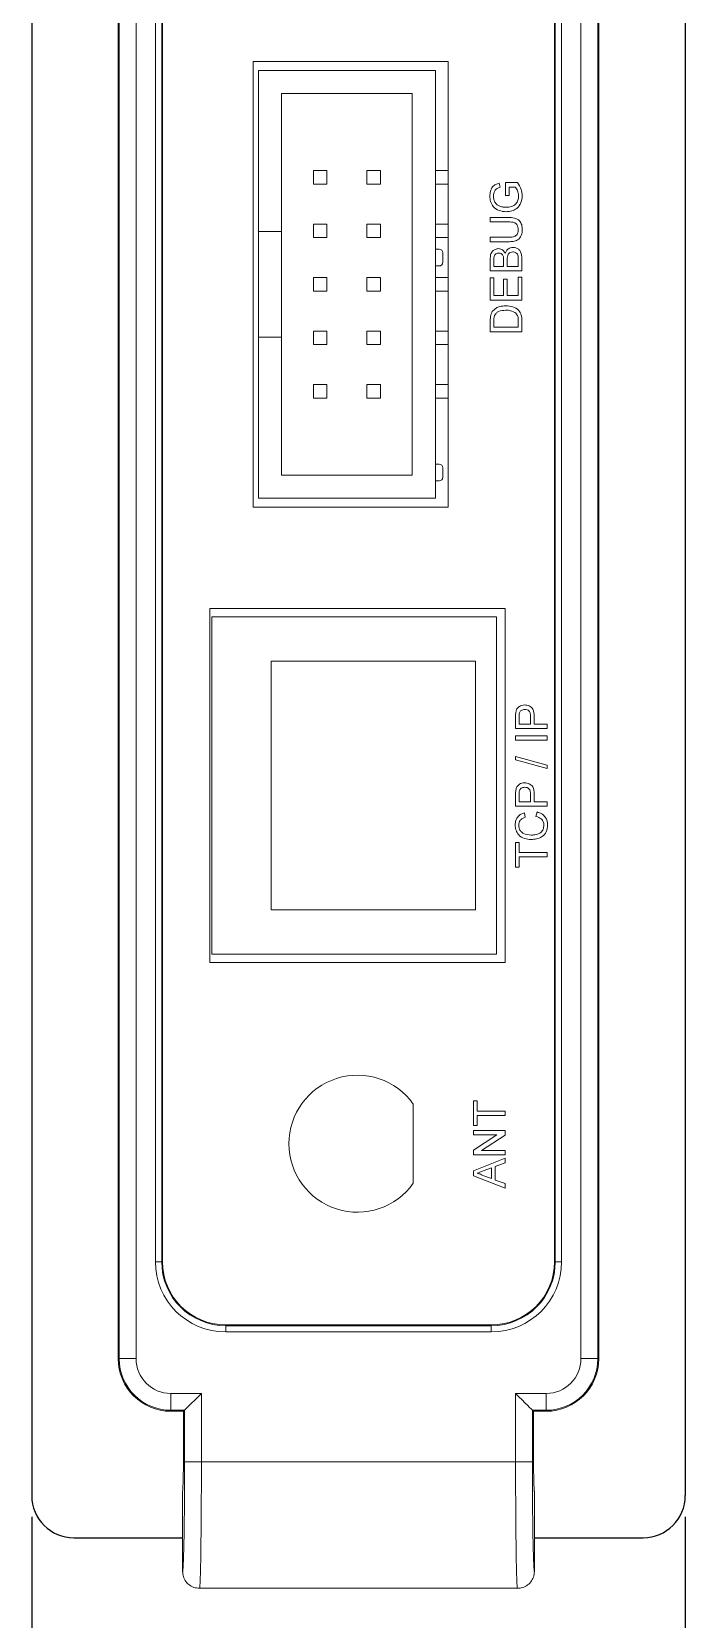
# Model space of a CAD drawing. Header units: millimetres. Extents: x 0 to 210250, y 0 to 148500.
# Drawn here: x 149559 to 151740, y 80043 to 85344 of the extents above; entities that cross this region are included whole.
import ezdxf

# ---------------------------------------------------------------- set-up
doc = ezdxf.new("R2010")
doc.units = ezdxf.units.MM
doc.header["$LTSCALE"] = 600
doc.layers.add('원격검침', color=3, linetype='CONTINUOUS')

msp = doc.modelspace()

# ---------------------------------------------------------------- linework, layer by layer
at = {"layer": '원격검침', "color": 2}
for p, q in [((149558.5, 90392.7, 0), (149558.5, 80455.5, 0)), ((151740.2, 90392.7, 0), (151740.2, 80455.5, 0)), ((149558.5, 80385.1, 0), (149558.5, 78453.3, 0)), ((151740.2, 80385.1, 0), (151740.2, 78453.3, 0)), ((149699.3, 80314.8, 0), (150062.1, 80314.8, 0)), ((151236.5, 80314.8, 0), (151599.4, 80314.8, 0))]:
    msp.add_line(p, q, dxfattribs=at)
at = {"layer": '원격검침', "color": 2, "linetype": 'Continuous', "lineweight": 15}
for p, q in [((149847, 89935.2, 0), (149847, 80913, 0)), ((149850.4, 80913, 0), (149850.4, 89935.2, 0)), ((149906.7, 89935.2, 0), (149906.7, 80913, 0)), ((151392, 80913, 0), (151392, 89935.2, 0)), ((151448.3, 89935.2, 0), (151448.3, 80913, 0)), ((151451.6, 80913, 0), (151451.6, 89935.2, 0)), ((149971.1, 81236.7, 0), (149971.1, 89611.5, 0)), ((149992.3, 89611.5, 0), (149992.3, 81236.7, 0)), ((149994.8, 89611.5, 0), (149994.8, 81236.7, 0)), ((151303.8, 81236.7, 0), (151303.8, 89611.5, 0)), ((151306.4, 81236.7, 0), (151306.4, 89611.5, 0)), ((151327.5, 89611.5, 0), (151327.5, 81236.7, 0)), ((150948.4, 85245.3, 0), (150297.5, 85245.3, 0)), ((150297.5, 85245.3, 0), (150297.5, 83756.2, 0)), ((150906.2, 85215.1, 0), (150315.1, 85215.1, 0)), ((150315.1, 85215.1, 0), (150315.1, 84676.7, 0)), ((150906.2, 83786.4, 0), (150906.2, 85215.1, 0)), ((150948.4, 83756.2, 0), (150948.4, 85245.3, 0)), ((150828.8, 85137.7, 0), (150392.5, 85137.7, 0)), ((150392.5, 85137.7, 0), (150392.5, 84676.7, 0)), ((150828.8, 83863.9, 0), (150828.8, 85137.7, 0)), ((150498.7, 84880.8, 0), (150498.7, 84835.7, 0)), ((150543.8, 84880.8, 0), (150498.7, 84880.8, 0)), ((150543.8, 84835.7, 0), (150543.8, 84880.8, 0)), ((150722.5, 84880.8, 0), (150677.5, 84880.8, 0)), ((150677.5, 84880.8, 0), (150677.5, 84835.7, 0)), ((150722.5, 84835.7, 0), (150722.5, 84880.8, 0)), ((150948.4, 84880.8, 0), (150906.2, 84880.8, 0)), ((150498.7, 84835.7, 0), (150543.8, 84835.7, 0)), ((150677.5, 84835.7, 0), (150722.5, 84835.7, 0)), ((150948.4, 84835.7, 0), (150906.2, 84835.7, 0)), ((151118.9, 84838.8, 0), (151122.4, 84825.2, 0)), ((151140.6, 84797.2, 0), (151140.6, 84840.5, 0)), ((151140.6, 84840.5, 0), (151179.7, 84840.5, 0)), ((151152.8, 84797.2, 0), (151140.6, 84797.2, 0)), ((151172.8, 84825.6, 0), (151152.8, 84825.6, 0)), ((151152.8, 84825.6, 0), (151152.8, 84797.2, 0)), ((151089.2, 84709.2, 0), (151089.2, 84724.1, 0)), ((151089.2, 84724.1, 0), (151149.9, 84724.1, 0)), ((150392.5, 84676.7, 0), (150315.1, 84676.7, 0)), ((150315.1, 84676.7, 0), (150315.1, 84324.8, 0)), ((150392.5, 84324.8, 0), (150392.5, 84676.7, 0)), ((150498.7, 84702, 0), (150498.7, 84657, 0)), ((150543.8, 84702, 0), (150498.7, 84702, 0)), ((150543.8, 84657, 0), (150543.8, 84702, 0)), ((150677.5, 84702, 0), (150677.5, 84657, 0)), ((150722.5, 84702, 0), (150677.5, 84702, 0)), ((150722.5, 84657, 0), (150722.5, 84702, 0)), ((150948.4, 84702, 0), (150906.2, 84702, 0)), ((151149.2, 84709.2, 0), (151089.2, 84709.2, 0)), ((150498.7, 84657, 0), (150543.8, 84657, 0)), ((150677.5, 84657, 0), (150722.5, 84657, 0)), ((150948.4, 84657, 0), (150906.2, 84657, 0)), ((150918.5, 84618.3, 0), (150906.2, 84618.3, 0)), ((151089.2, 84642.9, 0), (151089.2, 84657.8, 0)), ((151089.2, 84657.8, 0), (151149.2, 84657.8, 0)), ((151149.9, 84642.9, 0), (151089.2, 84642.9, 0)), ((150918.5, 84562, 0), (150906.2, 84562, 0)), ((150930.8, 84606, 0), (150930.8, 84574.3, 0)), ((151089.2, 84545.5, 0), (151089.2, 84585, 0)), ((151101.4, 84580.5, 0), (151101.4, 84560.4, 0)), ((151133.9, 84560.4, 0), (151133.9, 84582.1, 0)), ((151146, 84583.6, 0), (151146, 84560.4, 0)), ((151182.6, 84560.4, 0), (151182.6, 84585.3, 0)), ((151194.8, 84585.1, 0), (151194.8, 84545.5, 0)), ((150543.8, 84523.3, 0), (150498.7, 84523.3, 0)), ((150498.7, 84523.3, 0), (150498.7, 84478.2, 0)), ((150543.8, 84478.2, 0), (150543.8, 84523.3, 0)), ((150722.5, 84523.3, 0), (150677.5, 84523.3, 0)), ((150677.5, 84523.3, 0), (150677.5, 84478.2, 0)), ((150722.5, 84478.2, 0), (150722.5, 84523.3, 0)), ((150948.4, 84523.3, 0), (150906.2, 84523.3, 0)), ((151194.8, 84545.5, 0), (151089.2, 84545.5, 0)), ((151089.2, 84448, 0), (151089.2, 84522.5, 0)), ((151089.2, 84522.5, 0), (151101.4, 84522.5, 0)), ((151101.4, 84560.4, 0), (151133.9, 84560.4, 0)), ((151101.4, 84522.5, 0), (151101.4, 84462.9, 0)), ((151133.9, 84462.9, 0), (151133.9, 84518.4, 0)), ((151133.9, 84518.4, 0), (151146, 84518.4, 0)), ((151146, 84560.4, 0), (151182.6, 84560.4, 0)), ((151146, 84518.4, 0), (151146, 84462.9, 0)), ((151182.6, 84462.9, 0), (151182.6, 84525.2, 0)), ((151182.6, 84525.2, 0), (151194.8, 84525.2, 0)), ((151194.8, 84525.2, 0), (151194.8, 84448, 0)), ((150498.7, 84478.2, 0), (150543.8, 84478.2, 0)), ((150677.5, 84478.2, 0), (150722.5, 84478.2, 0)), ((150948.4, 84478.2, 0), (150906.2, 84478.2, 0)), ((151101.4, 84462.9, 0), (151133.9, 84462.9, 0)), ((151146, 84462.9, 0), (151182.6, 84462.9, 0)), ((151194.8, 84448, 0), (151089.2, 84448, 0)), ((151089.2, 84342.5, 0), (151089.2, 84378.6, 0)), ((151101.4, 84378.8, 0), (151101.4, 84357.4, 0)), ((151101.4, 84357.4, 0), (151182.6, 84357.4, 0)), ((151182.6, 84357.4, 0), (151182.6, 84379.1, 0)), ((151194.8, 84380.3, 0), (151194.8, 84342.5, 0)), ((150392.5, 84324.8, 0), (150315.1, 84324.8, 0)), ((150315.1, 84324.8, 0), (150315.1, 83786.4, 0)), ((150392.5, 84324.8, 0), (150392.5, 83863.9, 0)), ((150543.8, 84344.5, 0), (150498.7, 84344.5, 0)), ((150498.7, 84344.5, 0), (150498.7, 84299.5, 0)), ((150498.7, 84299.5, 0), (150543.8, 84299.5, 0)), ((150543.8, 84299.5, 0), (150543.8, 84344.5, 0)), ((150722.5, 84344.5, 0), (150677.5, 84344.5, 0)), ((150677.5, 84344.5, 0), (150677.5, 84299.5, 0)), ((150677.5, 84299.5, 0), (150722.5, 84299.5, 0)), ((150722.5, 84299.5, 0), (150722.5, 84344.5, 0)), ((150948.4, 84344.5, 0), (150906.2, 84344.5, 0)), ((150948.4, 84299.5, 0), (150906.2, 84299.5, 0)), ((151194.8, 84342.5, 0), (151089.2, 84342.5, 0)), ((150498.7, 84165.8, 0), (150498.7, 84120.7, 0)), ((150543.8, 84165.8, 0), (150498.7, 84165.8, 0)), ((150543.8, 84120.7, 0), (150543.8, 84165.8, 0)), ((150722.5, 84165.8, 0), (150677.5, 84165.8, 0)), ((150677.5, 84165.8, 0), (150677.5, 84120.7, 0)), ((150722.5, 84120.7, 0), (150722.5, 84165.8, 0)), ((150948.4, 84165.8, 0), (150906.2, 84165.8, 0)), ((150498.7, 84120.7, 0), (150543.8, 84120.7, 0)), ((150677.5, 84120.7, 0), (150722.5, 84120.7, 0)), ((150948.4, 84120.7, 0), (150906.2, 84120.7, 0)), ((150918.5, 83900.4, 0), (150906.2, 83900.4, 0)), ((150930.8, 83888.1, 0), (150930.8, 83856.5, 0)), ((150392.5, 83863.9, 0), (150828.8, 83863.9, 0)), ((150918.5, 83844.1, 0), (150906.2, 83844.1, 0)), ((150315.1, 83786.4, 0), (150906.2, 83786.4, 0)), ((150297.5, 83756.2, 0), (150948.4, 83756.2, 0)), ((150153.2, 83418.4, 0), (150153.2, 82236, 0)), ((150153.2, 83418.4, 0), (151138.5, 83418.4, 0)), ((151138.5, 82236, 0), (151138.5, 83418.4, 0)), ((150160.2, 82264.2, 0), (150160.2, 83390.2, 0)), ((150160.2, 83390.2, 0), (151110.3, 83390.2, 0)), ((151110.3, 82264.2, 0), (151110.3, 83390.2, 0)), ((151039.9, 83242.4, 0), (150357.3, 83242.4, 0)), ((150357.3, 83242.4, 0), (150357.3, 82412, 0)), ((151039.9, 82412, 0), (151039.9, 83242.4, 0)), ((151173.6, 83017.4, 0), (151173.6, 83056.1, 0)), ((151185.8, 83057.5, 0), (151185.8, 83032.2, 0)), ((151185.8, 83032.2, 0), (151223.7, 83032.2, 0)), ((151223.7, 83032.2, 0), (151223.7, 83057.7, 0)), ((151235.9, 83058.1, 0), (151235.9, 83032.2, 0)), ((151235.9, 83032.2, 0), (151279.2, 83032.2, 0)), ((151279.2, 83032.2, 0), (151279.2, 83017.4, 0)), ((151279.2, 83017.4, 0), (151173.6, 83017.4, 0)), ((151173.6, 82978.1, 0), (151173.6, 82993, 0)), ((151173.6, 82993, 0), (151279.2, 82993, 0)), ((151279.2, 82978.1, 0), (151173.6, 82978.1, 0)), ((151279.2, 82993, 0), (151279.2, 82978.1, 0)), ((151173.6, 82913.1, 0), (151173.6, 82924.3, 0)), ((151173.6, 82924.3, 0), (151279.2, 82894.6, 0)), ((151279.2, 82883.4, 0), (151173.6, 82913.1, 0)), ((151279.2, 82894.6, 0), (151279.2, 82883.4, 0)), ((151173.6, 82757.5, 0), (151173.6, 82796.3, 0)), ((151185.8, 82797.6, 0), (151185.8, 82772.4, 0)), ((151185.8, 82772.4, 0), (151223.7, 82772.4, 0)), ((151223.7, 82772.4, 0), (151223.7, 82797.9, 0)), ((151235.9, 82798.3, 0), (151235.9, 82772.4, 0)), ((151235.9, 82772.4, 0), (151279.2, 82772.4, 0)), ((151279.2, 82772.4, 0), (151279.2, 82757.5, 0)), ((151279.2, 82757.5, 0), (151173.6, 82757.5, 0)), ((151203, 82735.9, 0), (151206.2, 82721, 0)), ((151241.9, 82723.7, 0), (151245.4, 82738.6, 0)), ((151173.6, 82554.5, 0), (151173.6, 82637.1, 0)), ((151173.6, 82637.1, 0), (151185.8, 82637.1, 0)), ((151185.8, 82637.1, 0), (151185.8, 82603.2, 0)), ((151185.8, 82603.2, 0), (151279.2, 82603.2, 0)), ((151279.2, 82603.2, 0), (151279.2, 82588.3, 0)), ((151185.8, 82554.5, 0), (151173.6, 82554.5, 0)), ((151185.8, 82588.3, 0), (151185.8, 82554.5, 0)), ((151279.2, 82588.3, 0), (151185.8, 82588.3, 0)), ((150357.3, 82412, 0), (151039.9, 82412, 0)), ((150153.2, 82236, 0), (151138.5, 82236, 0)), ((150160.2, 82264.2, 0), (151110.3, 82264.2, 0)), ((150832.3, 81498.4, 0), (150832.3, 81763.2, 0)), ((151032.9, 81691, 0), (151032.9, 81773.6, 0)), ((151032.9, 81773.6, 0), (151045.1, 81773.6, 0)), ((151045.1, 81773.6, 0), (151045.1, 81739.8, 0)), ((151045.1, 81739.8, 0), (151138.5, 81739.8, 0)), ((151138.5, 81724.9, 0), (151045.1, 81724.9, 0)), ((151045.1, 81724.9, 0), (151045.1, 81691, 0)), ((151138.5, 81739.8, 0), (151138.5, 81724.9, 0)), ((151045.1, 81691, 0), (151032.9, 81691, 0)), ((151032.9, 81674.8, 0), (151138.5, 81674.8, 0)), ((151032.9, 81659.9, 0), (151032.9, 81674.8, 0)), ((151111.7, 81659.9, 0), (151032.9, 81659.9, 0)), ((151032.9, 81609.3, 0), (151111.7, 81659.9, 0)), ((151138.5, 81659.1, 0), (151059.7, 81608.5, 0)), ((151138.5, 81674.8, 0), (151138.5, 81659.1, 0)), ((151032.9, 81593.6, 0), (151032.9, 81609.3, 0)), ((151138.5, 81593.6, 0), (151032.9, 81593.6, 0)), ((151059.7, 81608.5, 0), (151138.5, 81608.5, 0)), ((151138.5, 81608.5, 0), (151138.5, 81593.6, 0)), ((151032.9, 81540.4, 0), (151138.5, 81582.3, 0)), ((151032.9, 81523.6, 0), (151032.9, 81540.4, 0)), ((151093.8, 81550, 0), (151066, 81539.8, 0)), ((151093.8, 81514, 0), (151093.8, 81550, 0)), ((151138.5, 81566.5, 0), (151106, 81554.5, 0)), ((151106, 81554.5, 0), (151106, 81509.5, 0)), ((151138.5, 81582.3, 0), (151138.5, 81566.5, 0)), ((151138.5, 81481.7, 0), (151032.9, 81523.6, 0)), ((151064.6, 81524.8, 0), (151093.8, 81514, 0)), ((151106, 81509.5, 0), (151138.5, 81497.5, 0)), ((151138.5, 81497.5, 0), (151138.5, 81481.7, 0)), ((149992.3, 81236.7, 0), (149971.1, 81236.7, 0)), ((149992.3, 81236.7, 0), (149994.8, 81236.7, 0)), ((151303.8, 81236.7, 0), (151306.4, 81236.7, 0)), ((151327.5, 81236.7, 0), (151306.4, 81236.7, 0)), ((150206, 81025.6, 0), (150206, 81023, 0)), ((150206, 81025.6, 0), (151092.7, 81025.6, 0)), ((150206, 81023, 0), (151092.7, 81023, 0)), ((150206, 81023, 0), (150206, 81001.9, 0)), ((151092.7, 81023, 0), (151092.7, 81025.6, 0)), ((151092.7, 81001.9, 0), (151092.7, 81023, 0)), ((151092.7, 81001.9, 0), (150206, 81001.9, 0)), ((149847, 80913, 0), (149850.4, 80913, 0)), ((149906.7, 80913, 0), (149850.4, 80913, 0)), ((151392, 80913, 0), (151448.3, 80913, 0)), ((151448.3, 80913, 0), (151451.6, 80913, 0)), ((150023, 80796.7, 0), (150124.8, 80796.7, 0)), ((150023, 80796.7, 0), (150023, 80740.4, 0)), ((150124.8, 80796.7, 0), (150068.5, 80740.4, 0)), ((150124.8, 80796.7, 0), (150124.8, 80568.1, 0)), ((151173.8, 80796.7, 0), (151275.7, 80796.7, 0)), ((151173.8, 80568.1, 0), (151173.8, 80796.7, 0)), ((151173.8, 80796.7, 0), (151184.7, 80785.8, 0)), ((151184.7, 80785.8, 0), (151195.2, 80775.3, 0)), ((151195.2, 80775.3, 0), (151204.8, 80765.7, 0)), ((151204.8, 80765.7, 0), (151213.3, 80757.2, 0)), ((151213.3, 80757.2, 0), (151220.3, 80750.2, 0)), ((151220.3, 80750.2, 0), (151225.6, 80744.9, 0)), ((151225.6, 80744.9, 0), (151228.9, 80741.6, 0)), ((151275.7, 80796.7, 0), (151275.7, 80740.4, 0)), ((150068.5, 80740.4, 0), (150023, 80740.4, 0)), ((150023, 80740.4, 0), (150023, 80737, 0)), ((150023, 80737, 0), (150065.2, 80737, 0)), ((150068.5, 80740.4, 0), (150065.2, 80737, 0)), ((150065.2, 80737, 0), (150065.2, 80645.5, 0)), ((150068.5, 80568.1, 0), (150068.5, 80740.4, 0)), ((151228.9, 80741.6, 0), (151230.1, 80740.4, 0)), ((151275.7, 80740.4, 0), (151230.1, 80740.4, 0)), ((151230.1, 80740.4, 0), (151230.1, 80568.1, 0)), ((151230.1, 80740.4, 0), (151233.5, 80737, 0)), ((151233.5, 80645.5, 0), (151233.5, 80737, 0)), ((151233.5, 80737, 0), (151275.7, 80737, 0)), ((151275.7, 80737, 0), (151275.7, 80740.4, 0)), ((150124.8, 80568.1, 0), (150068.5, 80568.1, 0)), ((150124.8, 80568.1, 0), (151173.8, 80568.1, 0)), ((151173.8, 80568.1, 0), (151230.1, 80568.1, 0)), ((150062.1, 80469.6, 0), (150062.1, 80202.2, 0)), ((151236.5, 80202.2, 0), (151236.5, 80469.6, 0)), ((150118.5, 80145.9, 0), (151180.2, 80145.9, 0))]:
    msp.add_line(p, q, dxfattribs=at)
for centre, radius, start, end in [((150918.5, 84606, 0), 12.3, 0, 90), ((150918.5, 84574.3, 0), 12.3, 270, 0), ((150918.5, 83888.1, 0), 12.3, 0, 90), ((150918.5, 83856.5, 0), 12.3, 270, 0), ((150645.8, 81630.8, 0), 228.7, 35.3746, 324.6254), ((150206, 81236.7, 0), 234.8, 180, 270), ((150206, 81236.7, 0), 213.7, 180, 270), ((150206, 81236.7, 0), 211.1, 180, 270), ((151092.7, 81236.7, 0), 234.8, 270, 0), ((151092.7, 81236.7, 0), 213.7, 270, 0), ((151092.7, 81236.7, 0), 211.1, 270, 0), ((150023, 80913, 0), 175.9, 180, 270), ((150023, 80913, 0), 172.6, 180, 270), ((150023, 80913, 0), 116.3, 180, 270), ((151275.7, 80913, 0), 116.3, 270, 0), ((151275.7, 80913, 0), 172.6, 270, 0), ((151275.7, 80913, 0), 175.9, 270, 0)]:
    msp.add_arc(centre, radius, start, end, dxfattribs=at)
at = {"layer": '원격검침', "color": 2}
for centre, start, end in [((149699.3, 80455.5, 0), 180, 270), ((151599.4, 80455.5, 0), 270, 0)]:
    msp.add_arc(centre, 140.8, start, end, dxfattribs=at)
at = {"layer": '원격검침', "color": 2, "linetype": 'Continuous', "lineweight": 15}
for centre, major_axis, ratio, start_param, end_param in [((150062.1, 80645.5, 0), (0, 175.9), 0.017455, 3.141593, 4.712389), ((151236.5, 80645.5, 0), (0, 175.9), 0.017455, 1.570796, 3.141593), ((150062.2, 80568.1, 0), (0, 366), 0.017455, 3.228127, 4.712389), ((150118.5, 80568.1, 0), (0, 422.3), 0.015128, 3.141593, 4.712389), ((151180.2, 80568.1, 0), (0, 422.3), 0.015128, 1.570796, 3.141593), ((151236.5, 80568.1, 0), (0, 366), 0.017455, 1.570796, 3.047249), ((150062.2, 80568.1, 0), (0, 366), 0.017455, 3.138908, 3.228127), ((151236.5, 80568.1, 0), (0, 366), 0.017455, 3.047249, 3.144278)]:
    msp.add_ellipse(centre, major_axis=major_axis, ratio=ratio, start_param=start_param, end_param=end_param, dxfattribs=at)
for points, knots in [([(151087.8, 84795.7, 0), (151088.2, 84801.1, 0), (151089, 84811.9, 0), (151095.6, 84826.1, 0), (151106.7, 84835, 0), (151114.9, 84837.5, 0), (151118.9, 84838.8, 0)], [0, 0, 0, 0, 0.280405, 0.559919, 0.779503, 1, 1, 1, 1]), ([(151179.7, 84840.5, 0), (151184.8, 84833.1, 0), (151194, 84819.9, 0), (151195.5, 84803.9, 0), (151196.1, 84796.9, 0)], [0, 0, 0, 0, 0.559897, 1, 1, 1, 1]), ([(151142.5, 84743.1, 0), (151134.5, 84743.9, 0), (151118.6, 84745.4, 0), (151099, 84758.1, 0), (151089.2, 84776.9, 0), (151088.3, 84789.4, 0), (151087.8, 84795.7, 0)], [0, 0, 0, 0, 0.280341, 0.559304, 0.779313, 1, 1, 1, 1]), ([(151122.4, 84825.2, 0), (151118.7, 84824, 0), (151111.5, 84821.7, 0), (151101.7, 84811.3, 0), (151100.7, 84801.5, 0), (151100, 84795.4, 0)], [0, 0, 0, 0, 0.281626, 0.560934, 1, 1, 1, 1]), ([(151100, 84795.4, 0), (151100.2, 84791.5, 0), (151100.7, 84783.6, 0), (151105.4, 84773.4, 0), (151112.5, 84766, 0), (151118.1, 84763.3, 0), (151120.9, 84761.9, 0)], [0, 0, 0, 0, 0.280258, 0.559976, 0.779821, 1, 1, 1, 1]), ([(151141.9, 84758, 0), (151147.9, 84758.3, 0), (151159.9, 84758.9, 0), (151174.9, 84767.8, 0), (151182.6, 84781.6, 0), (151183.5, 84791, 0), (151183.9, 84795.6, 0)], [0, 0, 0, 0, 0.280777, 0.55943, 0.779465, 1, 1, 1, 1]), ([(151196.1, 84796.9, 0), (151195.3, 84788.9, 0), (151193.8, 84772.9, 0), (151180.1, 84754, 0), (151161.3, 84744.5, 0), (151148.8, 84743.6, 0), (151142.5, 84743.1, 0)], [0, 0, 0, 0, 0.280177, 0.559016, 0.779287, 1, 1, 1, 1]), ([(151183.9, 84795.6, 0), (151183.2, 84801.8, 0), (151181.9, 84812.7, 0), (151175.6, 84821.7, 0), (151172.8, 84825.6, 0)], [0, 0, 0, 0, 0.5593876, 1, 1, 1, 1]), ([(151120.9, 84761.9, 0), (151124.7, 84760.6, 0), (151131.6, 84758.3, 0), (151138.8, 84758.1, 0), (151141.9, 84758, 0)], [0, 0, 0, 0, 0.559754, 1, 1, 1, 1]), ([(151149.9, 84724.1, 0), (151156.6, 84724, 0), (151169.7, 84723.8, 0), (151187, 84714.9, 0), (151195.3, 84699.4, 0), (151195.8, 84689, 0), (151196.1, 84683.8, 0)], [0, 0, 0, 0, 0.281617, 0.559126, 0.779, 1, 1, 1, 1]), ([(151182.6, 84682.6, 0), (151182.4, 84685.7, 0), (151182.2, 84691.9, 0), (151178.9, 84701, 0), (151167.4, 84709.2, 0), (151156.7, 84709.2, 0), (151149.2, 84709.2, 0)], [0, 0, 0, 0, 0.187576, 0.374197, 0.559694, 1, 1, 1, 1]), ([(151149.2, 84657.8, 0), (151153.7, 84657.8, 0), (151162.6, 84657.9, 0), (151175.1, 84661.8, 0), (151181.8, 84672, 0), (151182.3, 84679.1, 0), (151182.6, 84682.6, 0)], [0, 0, 0, 0, 0.281723, 0.560128, 0.779501, 1, 1, 1, 1]), ([(151196.1, 84683.8, 0), (151195.7, 84677.1, 0), (151195, 84663.7, 0), (151182.5, 84647.9, 0), (151165.6, 84643.4, 0), (151155.2, 84643.1, 0), (151149.9, 84642.9, 0)], [0, 0, 0, 0, 0.280712, 0.55789, 0.778398, 1, 1, 1, 1]), ([(151089.2, 84585, 0), (151089.3, 84589.7, 0), (151089.6, 84599, 0), (151095.4, 84611.2, 0), (151105.6, 84618.4, 0), (151112.9, 84619.4, 0), (151116.6, 84619.9, 0)], [0, 0, 0, 0, 0.281189, 0.560017, 0.780068, 1, 1, 1, 1]), ([(151116.6, 84619.9, 0), (151119.3, 84619.6, 0), (151124.7, 84619, 0), (151133.5, 84613.9, 0), (151137.1, 84607.8, 0), (151139.3, 84604.1, 0)], [0, 0, 0, 0, 0.280308, 0.560785, 1, 1, 1, 1]), ([(151139.3, 84604.1, 0), (151140.4, 84607.1, 0), (151142.6, 84613.3, 0), (151149.2, 84619.8, 0), (151156.9, 84623.4, 0), (151162, 84623.8, 0), (151164.5, 84624, 0)], [0, 0, 0, 0, 0.280198, 0.559643, 0.77972, 1, 1, 1, 1]), ([(151164.5, 84624, 0), (151168, 84623.6, 0), (151175, 84623, 0), (151184.4, 84617.8, 0), (151194, 84605.6, 0), (151194.4, 84593.5, 0), (151194.8, 84585.1, 0)], [0, 0, 0, 0, 0.1871443, 0.3743195, 0.5607852, 1, 1, 1, 1]), ([(151117.9, 84605, 0), (151115, 84604.7, 0), (151110.7, 84604.3, 0), (151105.8, 84601, 0), (151100.9, 84593.8, 0), (151101.2, 84586.4, 0), (151101.4, 84580.5, 0)], [0, 0, 0, 0, 0.249602, 0.375029, 0.500281, 1, 1, 1, 1]), ([(151132.6, 84594.8, 0), (151131.9, 84596.5, 0), (151130.6, 84599.9, 0), (151125.5, 84604.3, 0), (151120.7, 84604.7, 0), (151117.9, 84605, 0)], [0, 0, 0, 0, 0.280885, 0.561012, 1, 1, 1, 1]), ([(151133.9, 84582.1, 0), (151133.9, 84584.5, 0), (151133.9, 84588.8, 0), (151133, 84593, 0), (151132.6, 84594.8, 0)], [0, 0, 0, 0, 0.5603967, 1, 1, 1, 1]), ([(151164.3, 84609.1, 0), (151161.3, 84608.8, 0), (151156.8, 84608.3, 0), (151151.7, 84604.8, 0), (151146.1, 84597.7, 0), (151146.1, 84589.9, 0), (151146, 84583.6, 0)], [0, 0, 0, 0, 0.249856, 0.375513, 0.501162, 1, 1, 1, 1]), ([(151182.1, 84594.4, 0), (151181.5, 84596.7, 0), (151180.4, 84601.3, 0), (151175.5, 84606.2, 0), (151169.9, 84608.7, 0), (151166.2, 84609, 0), (151164.3, 84609.1, 0)], [0, 0, 0, 0, 0.280327, 0.559082, 0.779396, 1, 1, 1, 1]), ([(151182.6, 84585.3, 0), (151182.6, 84587, 0), (151182.6, 84590, 0), (151182.2, 84593, 0), (151182.1, 84594.4, 0)], [0, 0, 0, 0, 0.560145, 1, 1, 1, 1]), ([(151090.7, 84397.2, 0), (151091.6, 84400.3, 0), (151093.2, 84405.9, 0), (151096.7, 84410.5, 0), (151098.3, 84412.6, 0)], [0, 0, 0, 0, 0.559863, 1, 1, 1, 1]), ([(151098.3, 84412.6, 0), (151101.5, 84415.7, 0), (151107.9, 84421.9, 0), (151123, 84427.9, 0), (151134.4, 84428.6, 0), (151141.4, 84429.1, 0)], [0, 0, 0, 0, 0.279769, 0.559916, 1, 1, 1, 1]), ([(151141.2, 84414.2, 0), (151132.8, 84413.7, 0), (151121.1, 84413.1, 0), (151108.5, 84404.6, 0), (151105.2, 84399, 0), (151103.6, 84396.2, 0)], [0, 0, 0, 0, 0.559187, 0.780062, 1, 1, 1, 1]), ([(151175.1, 84404, 0), (151169.3, 84407.6, 0), (151158.8, 84413.9, 0), (151146.6, 84414.1, 0), (151141.2, 84414.2, 0)], [0, 0, 0, 0, 0.557436, 1, 1, 1, 1]), ([(151141.4, 84429.1, 0), (151149.1, 84428.5, 0), (151164.5, 84427.5, 0), (151184.3, 84416.7, 0), (151194, 84398.5, 0), (151194.5, 84386.4, 0), (151194.8, 84380.3, 0)], [0, 0, 0, 0, 0.28083, 0.559957, 0.779064, 1, 1, 1, 1]), ([(151182.6, 84379.1, 0), (151182.6, 84384.2, 0), (151182.5, 84393.4, 0), (151177.4, 84400.8, 0), (151175.1, 84404, 0)], [0, 0, 0, 0, 0.561788, 1, 1, 1, 1]), ([(151089.2, 84378.6, 0), (151089.2, 84382.1, 0), (151089.2, 84388.3, 0), (151090.3, 84394.5, 0), (151090.7, 84397.2, 0)], [0, 0, 0, 0, 0.560159, 1, 1, 1, 1]), ([(151103.6, 84396.2, 0), (151102.8, 84393, 0), (151101.4, 84387.3, 0), (151101.4, 84381.4, 0), (151101.4, 84378.8, 0)], [0, 0, 0, 0, 0.559261, 1, 1, 1, 1]), ([(151174.6, 83071.8, 0), (151175.6, 83075.6, 0), (151177.4, 83083.3, 0), (151185.6, 83091.1, 0), (151194.8, 83095.2, 0), (151200.9, 83095.6, 0), (151204, 83095.9, 0)], [0, 0, 0, 0, 0.280091, 0.558987, 0.779416, 1, 1, 1, 1]), ([(151204.4, 83081, 0), (151202.3, 83080.8, 0), (151198.1, 83080.6, 0), (151192.7, 83078, 0), (151188.6, 83074.2, 0), (151187.4, 83071.2, 0), (151186.8, 83069.6, 0)], [0, 0, 0, 0, 0.280207, 0.559921, 0.780034, 1, 1, 1, 1]), ([(151204, 83095.9, 0), (151209.3, 83095.3, 0), (151219.8, 83094.2, 0), (151235, 83080.7, 0), (151235.6, 83066.7, 0), (151235.9, 83058.1, 0)], [0, 0, 0, 0, 0.280772, 0.559745, 1, 1, 1, 1]), ([(151223.7, 83057.7, 0), (151223.6, 83060.9, 0), (151223.4, 83067.4, 0), (151219.5, 83076, 0), (151212, 83080.5, 0), (151207, 83080.8, 0), (151204.4, 83081, 0)], [0, 0, 0, 0, 0.28137, 0.559786, 0.779383, 1, 1, 1, 1]), ([(151173.6, 83056.1, 0), (151173.7, 83059.1, 0), (151173.7, 83064.3, 0), (151174.3, 83069.5, 0), (151174.6, 83071.8, 0)], [0, 0, 0, 0, 0.560101, 1, 1, 1, 1]), ([(151186.8, 83069.6, 0), (151186.4, 83067.4, 0), (151185.8, 83063.3, 0), (151185.8, 83059.2, 0), (151185.8, 83057.5, 0)], [0, 0, 0, 0, 0.5595856, 1, 1, 1, 1]), ([(151174.6, 82811.9, 0), (151175.6, 82815.8, 0), (151177.4, 82823.4, 0), (151185.6, 82831.3, 0), (151194.8, 82835.3, 0), (151200.9, 82835.8, 0), (151204, 82836, 0)], [0, 0, 0, 0, 0.280091, 0.558987, 0.779416, 1, 1, 1, 1]), ([(151204.4, 82821.1, 0), (151202.3, 82821, 0), (151198.1, 82820.7, 0), (151192.7, 82818.1, 0), (151188.6, 82814.4, 0), (151187.4, 82811.3, 0), (151186.8, 82809.8, 0)], [0, 0, 0, 0, 0.280207, 0.559921, 0.780034, 1, 1, 1, 1]), ([(151204, 82836, 0), (151209.3, 82835.4, 0), (151219.8, 82834.3, 0), (151235, 82820.8, 0), (151235.6, 82806.8, 0), (151235.9, 82798.3, 0)], [0, 0, 0, 0, 0.2807723, 0.5597452, 1, 1, 1, 1]), ([(151223.7, 82797.9, 0), (151223.6, 82801.1, 0), (151223.4, 82807.5, 0), (151219.5, 82816.2, 0), (151212, 82820.6, 0), (151207, 82820.9, 0), (151204.4, 82821.1, 0)], [0, 0, 0, 0, 0.281371, 0.559787, 0.779383, 1, 1, 1, 1]), ([(151173.6, 82796.3, 0), (151173.7, 82799.2, 0), (151173.7, 82804.5, 0), (151174.3, 82809.7, 0), (151174.6, 82811.9, 0)], [0, 0, 0, 0, 0.560101, 1, 1, 1, 1]), ([(151186.8, 82809.8, 0), (151186.4, 82807.5, 0), (151185.8, 82803.5, 0), (151185.8, 82799.4, 0), (151185.8, 82797.6, 0)], [0, 0, 0, 0, 0.5595856, 1, 1, 1, 1]), ([(151172.3, 82695.2, 0), (151172.7, 82700.3, 0), (151173.4, 82710.7, 0), (151181, 82723.4, 0), (151191.5, 82731.8, 0), (151199.1, 82734.5, 0), (151203, 82735.9, 0)], [0, 0, 0, 0, 0.280058, 0.559379, 0.779554, 1, 1, 1, 1]), ([(151206.2, 82721, 0), (151202.9, 82719.8, 0), (151196.3, 82717.5, 0), (151188.8, 82710.9, 0), (151185, 82702.7, 0), (151184.6, 82697.2, 0), (151184.5, 82694.4, 0)], [0, 0, 0, 0, 0.28057, 0.559695, 0.779635, 1, 1, 1, 1]), ([(151268.4, 82694.1, 0), (151268, 82698.1, 0), (151267.2, 82706.2, 0), (151258.2, 82718.6, 0), (151248.1, 82721.7, 0), (151241.9, 82723.7, 0)], [0, 0, 0, 0, 0.28075, 0.560904, 1, 1, 1, 1]), ([(151245.4, 82738.6, 0), (151250.8, 82736.8, 0), (151261.6, 82733.3, 0), (151273.4, 82722.2, 0), (151279.7, 82708.8, 0), (151280.3, 82699.9, 0), (151280.6, 82695.5, 0)], [0, 0, 0, 0, 0.280262, 0.559551, 0.779589, 1, 1, 1, 1]), ([(151225.6, 82646.5, 0), (151218, 82647.1, 0), (151202.8, 82648.2, 0), (151184.2, 82660, 0), (151173.9, 82677.3, 0), (151172.8, 82689.2, 0), (151172.3, 82695.2, 0)], [0, 0, 0, 0, 0.2805101, 0.5595579, 0.7796159, 1, 1, 1, 1]), ([(151184.5, 82694.4, 0), (151184.7, 82690.7, 0), (151185.2, 82683.3, 0), (151190.9, 82673.3, 0), (151203.9, 82663.1, 0), (151216.6, 82662.1, 0), (151225.6, 82661.4, 0)], [0, 0, 0, 0, 0.187201, 0.373884, 0.560757, 1, 1, 1, 1]), ([(151280.6, 82695.5, 0), (151280, 82687.6, 0), (151278.8, 82671.8, 0), (151262.8, 82655.1, 0), (151244, 82647.8, 0), (151231.8, 82647, 0), (151225.6, 82646.5, 0)], [0, 0, 0, 0, 0.2799417, 0.5580815, 0.7789086, 1, 1, 1, 1]), ([(151225.6, 82661.4, 0), (151231.2, 82661.7, 0), (151242.6, 82662.3, 0), (151257.7, 82668.5, 0), (151266.8, 82680.7, 0), (151267.9, 82689.6, 0), (151268.4, 82694.1, 0)], [0, 0, 0, 0, 0.281219, 0.560711, 0.780136, 1, 1, 1, 1]), ([(151066, 81539.8, 0), (151062.1, 81538.3, 0), (151055.1, 81535.7, 0), (151048.1, 81533.1, 0), (151045.1, 81532, 0)], [0, 0, 0, 0, 0.560002, 1, 1, 1, 1]), ([(151045.1, 81532, 0), (151048.8, 81531, 0), (151055.6, 81529.2, 0), (151061.8, 81526.1, 0), (151064.6, 81524.8, 0)], [0, 0, 0, 0, 0.559908, 1, 1, 1, 1]), ([(150118.5, 80145.9, 0), (150112.1, 80146.5, 0), (150099.5, 80147.7, 0), (150082.6, 80157.4, 0), (150069.9, 80171.7, 0), (150063.1, 80187.6, 0), (150062.4, 80198, 0), (150062.1, 80202.2, 0)], [0, 0, 0, 0, 0.214727, 0.429454, 0.644171, 0.858865, 1, 1, 1, 1]), ([(151236.5, 80202.2, 0), (151235.9, 80195.8, 0), (151234.7, 80183.2, 0), (151225, 80166.3, 0), (151210.7, 80153.6, 0), (151194.8, 80146.8, 0), (151184.4, 80146.1, 0), (151180.2, 80145.9, 0)], [0, 0, 0, 0, 0.214658, 0.429315, 0.643989, 0.85869, 1, 1, 1, 1])]:
    msp.add_open_spline(points, degree=3, knots=knots, dxfattribs=at)

doc.saveas('drawing.dxf')
